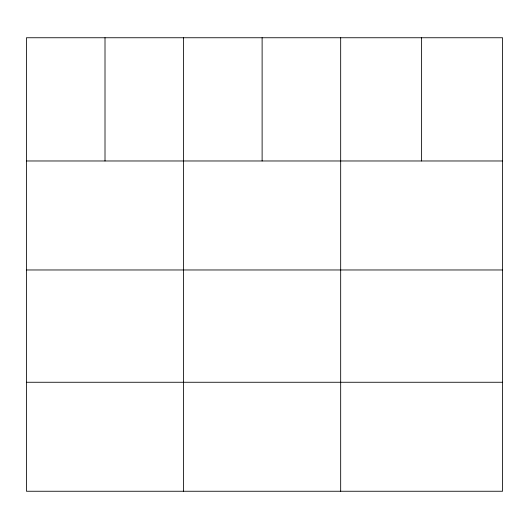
<?xml version="1.0" encoding="UTF-8"?>
<svg xmlns="http://www.w3.org/2000/svg" width="529" height="529" viewBox="0 0 529 529"><rect width="100%" height="100%" fill="white"/><g stroke="black" fill="none" stroke-linecap="round" stroke-linejoin="round"><path stroke-width="0.79" d="M502.55 269.969L502.55 37.751L26.45 37.751L26.45 491.249L502.55 491.249L502.55 269.969L26.45 269.969M26.45 160.975L502.55 160.975M26.45 382.262L502.55 382.262M421.613 37.751L421.613 160.975M340.676 37.751L340.676 491.249M262.119 37.751L262.119 160.975M183.563 37.751L183.563 491.249M105.007 37.751L105.007 160.975"/></g></svg>
